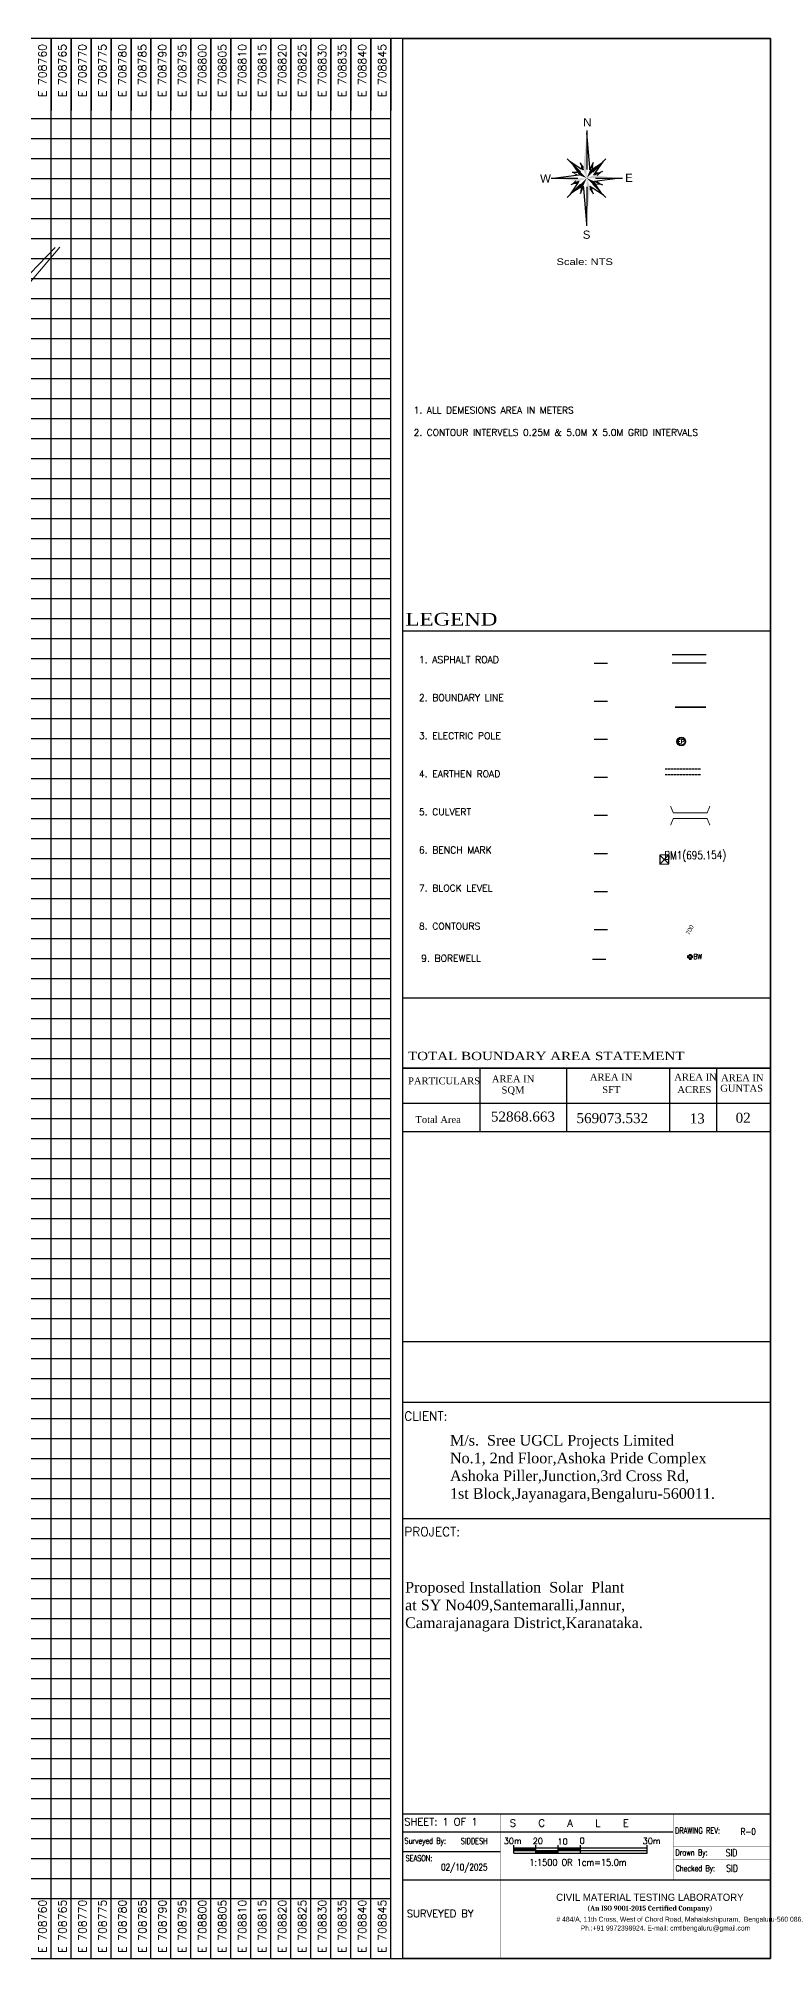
# Model space of a CAD drawing. Header units: millimetres. Extents: x 708400 to 708940, y 1331410 to 1331890.
# Drawn here: x 708756.8 to 708940, y 1331410 to 1331890 of the extents above; entities that cross this region are included whole.
import ezdxf
from ezdxf.enums import TextEntityAlignment as Align

# ---------------------------------------------------------------- set-up
doc = ezdxf.new("R2010")
doc.units = ezdxf.units.MM
doc.linetypes.add('HIDDEN', pattern=[0.375, 0.25, -0.125])
for name, color, linetype in [('bm', 6, 'Continuous'), ('BORE_WELL', 4, 'Continuous'), ('BOREWELL', 4, 'Continuous'), ('BOUDNARY TEXT', 7, 'Continuous'), ('BOUNDARY', 7, 'Continuous'), ('Boundry', 7, 'Continuous'), ('CONT-ANN', 210, 'Continuous'), ('CULVERT', 120, 'Continuous'), ('Electric Pole', 7, 'Continuous'), ('ELECTRIC-POST', 1, 'Continuous'), ('FENCE', 11, 'Continuous'), ('grid', 4, 'Continuous'), ('Mud Road', 10, 'Continuous'), ('nala', 190, 'Continuous'), ('OBJ', 10, 'Continuous'), ('Road', 24, 'Continuous'), ('TITL', 7, 'Continuous'), ('TITLE', 7, 'Continuous')]:
    doc.layers.add(name, color=color, linetype=linetype)
doc.styles.add('ariel', font='ARIALN.TTF')
doc.styles.add('DBT', font='dutcheb.ttf')
doc.styles.add('RC', font='romanc.shx', dxfattribs={"width": 0.8, "height": 1.8})
doc.styles.add('ROMANS', font='ROMANS', dxfattribs={"width": 0.75})
doc.styles.add('RS', font='romans.shx', dxfattribs={"height": 5})
doc.styles.add('SEN', font='arial.ttf', dxfattribs={"height": 1.6})
doc.styles.add('SS', font='sanss___.ttf', dxfattribs={"height": 1})
doc.styles.add('ti', font='times.ttf', dxfattribs={"height": 1.6})
doc.styles.add('TR', font='times.ttf')
doc.linetypes.add('F-LINE', pattern='A,0.5,0.1,["X",Standard,S=0.3,R=0,X=0,Y=-0.15],0.1', length=0.7)

# ---------------------------------------------------------------- blocks, each defined once
blk = doc.blocks.new('N1')
at = {"layer": 'TITL'}
for p, q in [((0, 23.9), (0, 4.36)), ((-17.9, 0), (-4.47, 0)), ((-3.77, 1.53), (-5.3, 1.41)), ((1.65, 4.12), (1.53, 5.3)), ((3.65, 1.53), (4.59, 2.94)), ((4.36, 0), (17.9, 0)), ((-3.89, -1.53), (-4.71, -2.83)), ((-1.77, -4), (-1.65, -5.18)), ((0, -4.36), (-0.12, -23.9)), ((1.65, -4), (2.71, -4.71)), ((3.65, -1.53), (5.3, -1.3))]:
    blk.add_line(p, q, dxfattribs=at)
at = {"layer": 'TITL', "color": 202}
for p, q in [((1.53, 5.3), (0, 22.73)), ((-5.3, 1.41), (-15.54, 0)), ((-1.65, -5.18), (-0.12, -22.73)), ((5.3, -1.3), (15.43, 0))]:
    blk.add_line(p, q, dxfattribs=at)
at = {"layer": 'TITL', "color": 150}
for p, q in [((-9.77, 9.77), (-3.18, 3.18)), ((9.66, 9.77), (3.06, 3.06)), ((-8.48, 8.48), (-2.83, 4.71)), ((4.59, 2.94), (8.38, 8.48)), ((-3.18, -3.06), (-9.77, -9.66)), ((-4.71, -2.83), (-8.48, -8.36)), ((2.71, -4.71), (8.41, -8.41)), ((3.06, -3.06), (9.66, -9.66))]:
    blk.add_line(p, q, dxfattribs=at)
at = {"layer": 'TITL', "color": 66}
for p, q in [((-7.25, 3.02), (-4.71, 2.94)), ((-3.3, 7.89), (-1.77, 4.12)), ((-1.65, 5.3), (-3, 7.16)), ((-1.77, 4.12), (-2.83, 4.71)), ((3.3, 7.89), (1.65, 4.12)), ((2.94, 7.07), (2.71, 4.71)), ((7.89, 3.3), (4, 1.65)), ((5.3, 1.41), (7.16, 2.99)), ((-4.12, -1.65), (-7.89, -3.3)), ((-7.17, -2.98), (-5.42, -1.3)), ((-1.77, -4), (-3.3, -7.89)), ((-2.83, -4.71), (-3.02, -7.19)), ((1.53, -5.18), (2.91, -7.2)), ((1.65, -4), (3.18, -7.89)), ((4, -1.65), (7.89, -3.3)), ((4.59, -2.83), (7.16, -2.99))]:
    blk.add_line(p, q, dxfattribs=at)
at = {"layer": 'TITL', "color": 202}
for points in [[(0, 0), (0, 22.73), (-1.77, 4.12)], [(0, 0), (-15.54, 0), (-3.89, -1.53)], [(0, 0), (-0.12, -22.73), (1.65, -4)], [(0, 0), (15.43, 0), (3.65, 1.53)]]:
    blk.add_solid(points, dxfattribs=at)
at = {"layer": 'TITL', "color": 150}
for points in [[(0, 0), (-8.48, 8.48), (-3.77, 1.53)], [(0, 0), (-8.48, -8.36), (-1.77, -4)], [(0, 0), (8.38, 8.48), (1.65, 4.12)], [(0, 0), (8.41, -8.41), (3.65, -1.53)]]:
    blk.add_solid(points, dxfattribs=at)
at = {"layer": 'TITL', "color": 66}
for points in [[(-3.77, 1.53), (-5.3, 1.41), (-7.25, 3.02)], [(-1.77, 4.12), (-2.83, 4.71), (-3, 7.16)], [(1.65, 4.12), (1.53, 5.3), (2.95, 7.1)], [(3.65, 1.53), (4.59, 2.94), (7.16, 2.99)], [(-3.89, -1.53), (-4.71, -2.83), (-7.17, -2.98)], [(-1.77, -4), (-1.65, -5.18), (-3.02, -7.19)], [(1.65, -4), (2.71, -4.71), (2.91, -7.2)], [(3.65, -1.53), (5.3, -1.3), (7.16, -2.99)]]:
    blk.add_solid(points, dxfattribs=at)
at = {"layer": 'TITL', "color": 7, "style": 'SEN'}
for s, p in [('N', (0.32, 28, 3)), ('W', (-20.66, -0.13, 3)), ('E', (21.2, 0.19, 3)), ('S', (-0.05, -28.31, 3))]:
    blk.add_text(s, height=4.12, dxfattribs=at).set_placement(p, align=Align.MIDDLE_CENTER)
blk = doc.blocks.new('*X8')
at = {"color": 0}
for p, q in [((2510.88, 2453.42), (2511.94, 2454.48)), ((2510.88, 2453.6), (2511.76, 2454.48)), ((2510.88, 2453.78), (2511.58, 2454.48)), ((2510.88, 2453.95), (2511.41, 2454.48)), ((2510.88, 2454.13), (2511.23, 2454.48)), ((2510.88, 2454.31), (2511.05, 2454.48)), ((2510.91, 2453.28), (2512.11, 2454.48)), ((2511.09, 2453.28), (2512.29, 2454.48)), ((2511.27, 2453.28), (2512.47, 2454.48)), ((2511.44, 2453.28), (2512.64, 2454.48)), ((2511.62, 2453.28), (2512.82, 2454.48)), ((2511.8, 2453.28), (2513, 2454.48)), ((2511.97, 2453.28), (2513.17, 2454.48)), ((2512.15, 2453.28), (2513.35, 2454.48)), ((2512.33, 2453.28), (2513.53, 2454.48)), ((2512.5, 2453.28), (2513.7, 2454.48)), ((2512.68, 2453.28), (2513.88, 2454.48)), ((2512.86, 2453.28), (2514.06, 2454.48)), ((2513.03, 2453.28), (2514.23, 2454.48)), ((2513.21, 2453.28), (2514.41, 2454.48)), ((2513.39, 2453.28), (2514.59, 2454.48)), ((2513.56, 2453.28), (2514.76, 2454.48)), ((2513.74, 2453.28), (2514.94, 2454.48)), ((2513.92, 2453.28), (2515.12, 2454.48)), ((2514.1, 2453.28), (2515.3, 2454.48)), ((2514.27, 2453.28), (2515.47, 2454.48)), ((2514.45, 2453.28), (2515.65, 2454.48)), ((2514.63, 2453.28), (2515.83, 2454.48)), ((2514.8, 2453.28), (2516, 2454.48)), ((2514.98, 2453.28), (2516.18, 2454.48)), ((2515.16, 2453.28), (2516.36, 2454.48)), ((2515.33, 2453.28), (2516.53, 2454.48)), ((2515.51, 2453.28), (2516.71, 2454.48)), ((2515.69, 2453.28), (2516.89, 2454.48)), ((2515.86, 2453.28), (2517.06, 2454.48)), ((2516.04, 2453.28), (2517.24, 2454.48)), ((2516.22, 2453.28), (2517.42, 2454.48)), ((2516.39, 2453.28), (2517.59, 2454.48)), ((2516.57, 2453.28), (2517.77, 2454.48)), ((2516.75, 2453.28), (2517.95, 2454.48)), ((2516.92, 2453.28), (2518.12, 2454.48)), ((2517.1, 2453.28), (2518.3, 2454.48)), ((2517.28, 2453.28), (2518.48, 2454.48)), ((2517.45, 2453.28), (2518.65, 2454.48)), ((2517.63, 2453.28), (2518.83, 2454.48)), ((2517.81, 2453.28), (2519.01, 2454.48)), ((2517.98, 2453.28), (2519.18, 2454.48)), ((2518.16, 2453.28), (2519.36, 2454.48)), ((2518.34, 2453.28), (2519.54, 2454.48)), ((2518.51, 2453.28), (2519.71, 2454.48)), ((2518.69, 2453.28), (2519.89, 2454.48)), ((2518.87, 2453.28), (2520.07, 2454.48)), ((2519.05, 2453.28), (2520.25, 2454.48)), ((2519.22, 2453.28), (2520.42, 2454.48)), ((2519.4, 2453.28), (2520.6, 2454.48)), ((2519.58, 2453.28), (2520.78, 2454.48)), ((2519.75, 2453.28), (2520.88, 2454.41)), ((2519.93, 2453.28), (2520.88, 2454.23)), ((2520.11, 2453.28), (2520.88, 2454.06)), ((2520.28, 2453.28), (2520.88, 2453.88)), ((2520.46, 2453.28), (2520.88, 2453.7)), ((2520.64, 2453.28), (2520.88, 2453.52)), ((2520.81, 2453.28), (2520.88, 2453.35)), ((2520.88, 2452.11), (2522.05, 2453.28)), ((2520.88, 2452.29), (2521.87, 2453.28)), ((2520.88, 2452.46), (2521.7, 2453.28)), ((2520.88, 2452.64), (2521.52, 2453.28)), ((2520.88, 2452.82), (2521.34, 2453.28)), ((2520.88, 2452.99), (2521.17, 2453.28)), ((2520.88, 2453.17), (2520.99, 2453.28)), ((2521.03, 2452.08), (2522.23, 2453.28)), ((2521.2, 2452.08), (2522.4, 2453.28)), ((2521.38, 2452.08), (2522.58, 2453.28)), ((2521.56, 2452.08), (2522.76, 2453.28)), ((2521.73, 2452.08), (2522.93, 2453.28)), ((2521.91, 2452.08), (2523.11, 2453.28)), ((2522.09, 2452.08), (2523.29, 2453.28)), ((2522.26, 2452.08), (2523.46, 2453.28)), ((2522.44, 2452.08), (2523.64, 2453.28)), ((2522.62, 2452.08), (2523.82, 2453.28)), ((2522.79, 2452.08), (2523.99, 2453.28)), ((2522.97, 2452.08), (2524.17, 2453.28)), ((2523.15, 2452.08), (2524.35, 2453.28)), ((2523.33, 2452.08), (2524.53, 2453.28)), ((2523.5, 2452.08), (2524.7, 2453.28)), ((2523.68, 2452.08), (2524.88, 2453.28)), ((2523.86, 2452.08), (2525.06, 2453.28)), ((2524.03, 2452.08), (2525.23, 2453.28)), ((2524.21, 2452.08), (2525.41, 2453.28)), ((2524.39, 2452.08), (2525.59, 2453.28)), ((2524.56, 2452.08), (2525.76, 2453.28)), ((2524.74, 2452.08), (2525.94, 2453.28)), ((2524.92, 2452.08), (2526.12, 2453.28)), ((2525.09, 2452.08), (2526.29, 2453.28)), ((2525.27, 2452.08), (2526.47, 2453.28)), ((2525.45, 2452.08), (2526.65, 2453.28)), ((2525.62, 2452.08), (2526.82, 2453.28)), ((2525.8, 2452.08), (2527, 2453.28)), ((2525.98, 2452.08), (2527.18, 2453.28)), ((2526.15, 2452.08), (2527.35, 2453.28)), ((2526.33, 2452.08), (2527.53, 2453.28)), ((2526.51, 2452.08), (2527.71, 2453.28)), ((2526.68, 2452.08), (2527.88, 2453.28)), ((2526.86, 2452.08), (2528.06, 2453.28)), ((2527.04, 2452.08), (2528.24, 2453.28)), ((2527.21, 2452.08), (2528.41, 2453.28)), ((2527.39, 2452.08), (2528.59, 2453.28)), ((2527.57, 2452.08), (2528.77, 2453.28)), ((2527.74, 2452.08), (2528.94, 2453.28)), ((2527.92, 2452.08), (2529.12, 2453.28)), ((2528.1, 2452.08), (2529.3, 2453.28)), ((2528.27, 2452.08), (2529.47, 2453.28)), ((2528.45, 2452.08), (2529.65, 2453.28)), ((2528.63, 2452.08), (2529.83, 2453.28)), ((2528.81, 2452.08), (2530.01, 2453.28)), ((2528.98, 2452.08), (2530.18, 2453.28)), ((2529.16, 2452.08), (2530.36, 2453.28)), ((2529.34, 2452.08), (2530.54, 2453.28)), ((2529.51, 2452.08), (2530.71, 2453.28)), ((2529.69, 2452.08), (2530.88, 2453.27)), ((2529.87, 2452.08), (2530.88, 2453.1)), ((2530.04, 2452.08), (2530.88, 2452.92)), ((2530.22, 2452.08), (2530.88, 2452.74)), ((2530.4, 2452.08), (2530.88, 2452.56)), ((2530.57, 2452.08), (2530.88, 2452.39)), ((2530.75, 2452.08), (2530.88, 2452.21)), ((2530.88, 2454.33), (2531.03, 2454.48)), ((2530.88, 2454.16), (2531.21, 2454.48)), ((2530.88, 2453.98), (2531.38, 2454.48)), ((2530.88, 2453.8), (2531.56, 2454.48)), ((2530.88, 2453.63), (2531.74, 2454.48)), ((2530.88, 2453.45), (2531.91, 2454.48)), ((2530.89, 2453.28), (2532.09, 2454.48)), ((2531.07, 2453.28), (2532.27, 2454.48)), ((2531.24, 2453.28), (2532.44, 2454.48)), ((2531.42, 2453.28), (2532.62, 2454.48)), ((2531.6, 2453.28), (2532.8, 2454.48)), ((2531.77, 2453.28), (2532.97, 2454.48)), ((2531.95, 2453.28), (2533.15, 2454.48)), ((2532.13, 2453.28), (2533.33, 2454.48)), ((2532.3, 2453.28), (2533.5, 2454.48)), ((2532.48, 2453.28), (2533.68, 2454.48)), ((2532.66, 2453.28), (2533.86, 2454.48)), ((2532.83, 2453.28), (2534.03, 2454.48)), ((2533.01, 2453.28), (2534.21, 2454.48)), ((2533.19, 2453.28), (2534.39, 2454.48)), ((2533.36, 2453.28), (2534.56, 2454.48)), ((2533.54, 2453.28), (2534.74, 2454.48)), ((2533.72, 2453.28), (2534.92, 2454.48)), ((2533.89, 2453.28), (2535.09, 2454.48)), ((2534.07, 2453.28), (2535.27, 2454.48)), ((2534.25, 2453.28), (2535.45, 2454.48)), ((2534.42, 2453.28), (2535.62, 2454.48)), ((2534.6, 2453.28), (2535.8, 2454.48)), ((2534.78, 2453.28), (2535.98, 2454.48)), ((2534.95, 2453.28), (2536.15, 2454.48)), ((2535.13, 2453.28), (2536.33, 2454.48)), ((2535.31, 2453.28), (2536.51, 2454.48)), ((2535.49, 2453.28), (2536.69, 2454.48)), ((2535.66, 2453.28), (2536.86, 2454.48)), ((2535.84, 2453.28), (2537.04, 2454.48)), ((2536.02, 2453.28), (2537.22, 2454.48)), ((2536.19, 2453.28), (2537.39, 2454.48)), ((2536.37, 2453.28), (2537.57, 2454.48)), ((2536.55, 2453.28), (2537.75, 2454.48)), ((2536.72, 2453.28), (2537.92, 2454.48)), ((2536.9, 2453.28), (2538.1, 2454.48)), ((2537.08, 2453.28), (2538.28, 2454.48)), ((2537.25, 2453.28), (2538.45, 2454.48)), ((2537.43, 2453.28), (2538.63, 2454.48)), ((2537.61, 2453.28), (2538.81, 2454.48)), ((2537.78, 2453.28), (2538.98, 2454.48)), ((2537.96, 2453.28), (2539.16, 2454.48)), ((2538.14, 2453.28), (2539.34, 2454.48)), ((2538.31, 2453.28), (2539.51, 2454.48)), ((2538.49, 2453.28), (2539.69, 2454.48)), ((2538.67, 2453.28), (2539.87, 2454.48)), ((2538.84, 2453.28), (2540.04, 2454.48)), ((2539.02, 2453.28), (2540.22, 2454.48)), ((2539.2, 2453.28), (2540.4, 2454.48)), ((2539.37, 2453.28), (2540.57, 2454.48)), ((2539.55, 2453.28), (2540.75, 2454.48)), ((2539.73, 2453.28), (2540.88, 2454.43)), ((2539.9, 2453.28), (2540.88, 2454.26)), ((2540.08, 2453.28), (2540.88, 2454.08)), ((2540.26, 2453.28), (2540.88, 2453.9)), ((2540.44, 2453.28), (2540.88, 2453.73)), ((2540.61, 2453.28), (2540.88, 2453.55)), ((2540.79, 2453.28), (2540.88, 2453.37))]:
    blk.add_line(p, q, dxfattribs=at)
blk = doc.blocks.new('BW')
for points in [[(-0.74, 0.26), (-1.14, 0.26)], [(-0.26, 1.14), (-0.26, 0.74)], [(0.26, 1.14), (0.26, 0.74)], [(1.14, 0.26), (0.74, 0.26)], [(-0.74, -0.26), (-1.14, -0.26)], [(-0.26, -0.74), (-0.26, -1.14)], [(0.26, -0.74), (0.26, -1.14)], [(1.14, -0.26), (0.74, -0.26)]]:
    blk.add_lwpolyline(points)
for radius in [0.781, 0.521]:
    blk.add_circle((0, 0), radius)
blk = doc.blocks.new('BWP')
blk.add_blockref('BW', (0, 0))
at = {"style": 'ROMANS', "width": 0.75}
blk.add_text('BW', height=2, dxfattribs=at).set_placement((1.37, -0.87))
blk = doc.blocks.new('BW1')
at = {"layer": 'BORE_WELL'}
blk.add_blockref('BWP', (0, 0), dxfattribs=at)
blk = doc.blocks.new('e')
at = {"layer": 'Electric Pole'}
h = blk.add_hatch(color=1, dxfattribs=at)
edge = h.paths.add_edge_path(flags=16)
edge.add_arc((0, 0), 1.32, 0, 360)
edge = h.paths.add_edge_path()
edge.add_arc((0, 0), 1.52, 0, 360)
at = {"layer": 'Electric Pole', "color": 1}
for radius in [1.52, 1.32]:
    blk.add_circle((0, 0), radius, dxfattribs=at)
at = {"layer": 'Electric Pole', "style": 'RS'}
blk.add_text('EP', height=1.4, dxfattribs=at).set_placement((-1.27, -0.74))
blk = doc.blocks.new('tbm')
at = {"layer": 'bm'}
for p, q in [((1, 1), (-1, 1)), ((-1, 1), (-1, -1)), ((1, -1), (1, 1)), ((-1, -1), (1, -1))]:
    blk.add_line(p, q, dxfattribs=at)
for points in [[(1, 1), (-1, -1)], [(-1, 1), (1, -1)]]:
    blk.add_lwpolyline(points, dxfattribs=at)

msp = doc.modelspace()

# ---------------------------------------------------------------- linework, layer by layer
for points in [[(708400, 1331410), (708940, 1331410), (708940, 1331890), (708400, 1331890)], [(708848.04, 1331890), (708940, 1331890), (708940, 1331410), (708848.04, 1331410)], [(708940, 1331650.05), (708848.04, 1331650.05), (708848.04, 1331741.88), (708940, 1331741.88)], [(708848.04, 1331632.54), (708940, 1331632.54), (708940, 1331616.68), (708848.04, 1331616.68)]]:
    msp.add_lwpolyline(points, close=True)
for points in [[(708848.04, 1331410), (708848.04, 1331890)], [(708884.21, 1331410), (708940, 1331410)]]:
    msp.add_lwpolyline(points)
at = {"color": 6}
for points in [[(708895.89, 1331733.85), (708899.23, 1331733.85)], [(708895.89, 1331724.33), (708899.23, 1331724.33)], [(708895.89, 1331714.81), (708899.23, 1331714.81)], [(708895.89, 1331705.29), (708899.23, 1331705.29)], [(708895.89, 1331695.78), (708899.23, 1331695.78)], [(708895.89, 1331686.26), (708899.23, 1331686.26)], [(708895.89, 1331676.74), (708899.23, 1331676.74)], [(708895.89, 1331667.22), (708899.23, 1331667.22)], [(708895.49, 1331659.78), (708898.83, 1331659.78)]]:
    msp.add_lwpolyline(points, dxfattribs=at)
at = {"layer": 'BOUNDARY', "ltscale": 0.5, "const_width": 0.443}
msp.add_lwpolyline([(708916.1, 1331722.84), (708923.84, 1331722.84)], dxfattribs=at)
at = {"layer": 'CULVERT'}
for points in [[(708915, 1331698.08, 0.212, 0.212, 0), (708915.68, 1331696.41, 0.212, 0.212, 0), (708924.16, 1331696.41, 0.212, 0.212, 0), (708924.84, 1331698.08, 0, 0, 0)], [(708915, 1331693.3, 0.212, 0.212, 0), (708915.68, 1331694.97, 0.212, 0.212, 0), (708924.16, 1331694.97, 0.212, 0.212, 0), (708924.84, 1331693.3, 0, 0, 0)]]:
    msp.add_lwpolyline(points, format="xyseb", dxfattribs=at)
at = {"layer": 'FENCE', "linetype": 'F-LINE', "lineweight": 5, "ltscale": 0.5, "elevation": 690.09}
msp.add_lwpolyline([(708743.11, 1331815.42), (708762.23, 1331837.82)], dxfattribs=at)
at = {"layer": 'grid'}
for p, q in [((708760, 1331890), (708760, 1331872)), ((708760, 1331410), (708760, 1331890)), ((708765, 1331890), (708765, 1331872)), ((708765, 1331410), (708765, 1331890)), ((708770, 1331890), (708770, 1331872)), ((708770, 1331410), (708770, 1331890)), ((708775, 1331890), (708775, 1331872)), ((708775, 1331410), (708775, 1331890)), ((708780, 1331890), (708780, 1331872)), ((708780, 1331410), (708780, 1331890)), ((708785, 1331890), (708785, 1331872)), ((708785, 1331410), (708785, 1331890)), ((708790, 1331890), (708790, 1331872)), ((708790, 1331410), (708790, 1331890)), ((708795, 1331890), (708795, 1331872)), ((708795, 1331410), (708795, 1331890)), ((708800, 1331890), (708800, 1331872)), ((708800, 1331410), (708800, 1331890)), ((708805, 1331890), (708805, 1331872)), ((708805, 1331410), (708805, 1331890)), ((708810, 1331890), (708810, 1331872)), ((708810, 1331410), (708810, 1331890)), ((708815, 1331890), (708815, 1331872)), ((708815, 1331410), (708815, 1331890)), ((708820, 1331890), (708820, 1331872)), ((708820, 1331410), (708820, 1331890)), ((708825, 1331890), (708825, 1331872)), ((708825, 1331410), (708825, 1331890)), ((708830, 1331890), (708830, 1331872)), ((708830, 1331410), (708830, 1331890)), ((708835, 1331890), (708835, 1331872)), ((708835, 1331410), (708835, 1331890)), ((708840, 1331890), (708840, 1331872)), ((708840, 1331410), (708840, 1331890)), ((708845, 1331890), (708845, 1331872)), ((708845, 1331410), (708845, 1331890)), ((708400, 1331870), (708845, 1331870)), ((708400, 1331865), (708845, 1331865)), ((708400, 1331860), (708845, 1331860)), ((708400, 1331855), (708845, 1331855)), ((708400, 1331850), (708845, 1331850)), ((708400, 1331845), (708845, 1331845)), ((708400, 1331840), (708845, 1331840)), ((708400, 1331835), (708845, 1331835)), ((708400, 1331830), (708845, 1331830)), ((708400, 1331825), (708845, 1331825)), ((708400, 1331820), (708845, 1331820)), ((708400, 1331815), (708845, 1331815)), ((708400, 1331810), (708845, 1331810)), ((708400, 1331805), (708845, 1331805)), ((708400, 1331800), (708845, 1331800)), ((708400, 1331795), (708845, 1331795)), ((708400, 1331790), (708845, 1331790)), ((708400, 1331785), (708845, 1331785)), ((708400, 1331780), (708845, 1331780)), ((708400, 1331775), (708845, 1331775)), ((708400, 1331770), (708845, 1331770)), ((708400, 1331765), (708845, 1331765)), ((708400, 1331760), (708845, 1331760)), ((708400, 1331755), (708845, 1331755)), ((708400, 1331750), (708845, 1331750)), ((708400, 1331745), (708845, 1331745)), ((708400, 1331740), (708845, 1331740)), ((708400, 1331735), (708845, 1331735)), ((708400, 1331730), (708845, 1331730)), ((708400, 1331725), (708845, 1331725)), ((708400, 1331720), (708845, 1331720)), ((708400, 1331715), (708845, 1331715)), ((708400, 1331710), (708845, 1331710)), ((708400, 1331705), (708845, 1331705)), ((708400, 1331700), (708845, 1331700)), ((708400, 1331695), (708845, 1331695)), ((708400, 1331690), (708845, 1331690)), ((708400, 1331685), (708845, 1331685)), ((708400, 1331680), (708845, 1331680)), ((708400, 1331675), (708845, 1331675)), ((708400, 1331670), (708845, 1331670)), ((708400, 1331665), (708845, 1331665)), ((708400, 1331660), (708845, 1331660)), ((708400, 1331655), (708845, 1331655)), ((708400, 1331650), (708845, 1331650)), ((708400, 1331645), (708845, 1331645)), ((708400, 1331640), (708845, 1331640)), ((708400, 1331635), (708845, 1331635)), ((708400, 1331630), (708845, 1331630)), ((708400, 1331625), (708845, 1331625)), ((708400, 1331620), (708845, 1331620)), ((708400, 1331615), (708845, 1331615)), ((708400, 1331610), (708845, 1331610)), ((708400, 1331605), (708845, 1331605)), ((708400, 1331600), (708845, 1331600)), ((708400, 1331595), (708845, 1331595)), ((708400, 1331590), (708845, 1331590)), ((708400, 1331585), (708845, 1331585)), ((708400, 1331580), (708845, 1331580)), ((708400, 1331575), (708845, 1331575)), ((708400, 1331570), (708845, 1331570)), ((708400, 1331565), (708845, 1331565)), ((708400, 1331560), (708845, 1331560)), ((708400, 1331555), (708845, 1331555)), ((708400, 1331550), (708845, 1331550)), ((708400, 1331545), (708845, 1331545)), ((708400, 1331540), (708845, 1331540)), ((708400, 1331535), (708845, 1331535)), ((708400, 1331530), (708845, 1331530)), ((708400, 1331525), (708845, 1331525)), ((708400, 1331520), (708845, 1331520)), ((708400, 1331515), (708845, 1331515)), ((708400, 1331510), (708845, 1331510)), ((708400, 1331505), (708845, 1331505)), ((708400, 1331500), (708845, 1331500)), ((708400, 1331495), (708845, 1331495)), ((708400, 1331490), (708845, 1331490)), ((708400, 1331485), (708845, 1331485)), ((708400, 1331480), (708845, 1331480)), ((708400, 1331475), (708845, 1331475)), ((708400, 1331470), (708845, 1331470)), ((708400, 1331465), (708845, 1331465)), ((708400, 1331460), (708845, 1331460)), ((708400, 1331455), (708845, 1331455)), ((708400, 1331450), (708845, 1331450)), ((708400, 1331445), (708845, 1331445)), ((708400, 1331440), (708845, 1331440)), ((708400, 1331435), (708845, 1331435)), ((708400, 1331430), (708845, 1331430)), ((708400, 1331425), (708845, 1331425))]:
    msp.add_line(p, q, dxfattribs=at)
at = {"layer": 'Mud Road', "linetype": 'HIDDEN'}
for points in [[(708913.62, 1331707.43), (708922.49, 1331707.43)], [(708913.62, 1331705.98), (708922.49, 1331705.98)]]:
    msp.add_lwpolyline(points, dxfattribs=at)
at = {"layer": 'nala', "elevation": 689.11}
msp.add_lwpolyline([(708761, 1331837.74), (708746.37, 1331822.57), (708735.17, 1331806.46), (708725.69, 1331793.11), (708722.35, 1331785.05), (708718.17, 1331782.07), (708709.76, 1331775.78), (708704.08, 1331758.22), (708701.25, 1331756.13), (708697.97, 1331752.26), (708695.32, 1331749.2), (708692.54, 1331746.52), (708694.77, 1331742.97)], dxfattribs=at)
at = {"layer": 'OBJ'}
msp.add_lwpolyline([(708940, 1331410), (708848.04, 1331410), (708848.04, 1331446.11), (708940, 1331446.11)], close=True, dxfattribs=at)
at = {"layer": 'Road'}
for points in [[(708915.41, 1331735.97), (708923.89, 1331735.97)], [(708915.41, 1331733.92), (708923.89, 1331733.92)]]:
    msp.add_lwpolyline(points, dxfattribs=at)
at = {"layer": 'TITLE', "color": 7, "ltscale": 0.2}
for p, q in [((708939.98, 1331632.54), (708848.04, 1331632.54)), ((708939.98, 1331623.72), (708848.04, 1331623.72)), ((708939.98, 1331616.68), (708848.04, 1331616.68)), ((708939.99, 1331564.14), (708848.04, 1331564.14)), ((708939.99, 1331549.02), (708848.04, 1331549.02)), ((708939.98, 1331519.93), (708848.04, 1331519.93)), ((708848.04, 1331441.69), (708915.62, 1331441.69)), ((708872.43, 1331436.66), (708848.04, 1331436.66)), ((708940, 1331429.55), (708848.04, 1331429.55))]:
    msp.add_line(p, q, dxfattribs=at)
at = {"layer": 'TITLE', "color": 7, "linetype": 'ByBlock', "lineweight": -2}
for p, q in [((708875.76, 1331436.29), (708875.76, 1331438.28)), ((708875.76, 1331437.62), (708909.17, 1331437.62)), ((708875.76, 1331436.96), (708909.17, 1331436.96)), ((708875.76, 1331436.29), (708909.17, 1331436.29)), ((708881.33, 1331436.29), (708881.33, 1331438.28)), ((708886.89, 1331436.29), (708886.89, 1331438.28)), ((708892.46, 1331436.29), (708892.46, 1331438.28)), ((708909.17, 1331436.29), (708909.17, 1331438.28))]:
    msp.add_line(p, q, dxfattribs=at)
at = {"layer": 'TITLE', "color": 7, "ltscale": 0.2}
for points in [[(708867.36, 1331616.68), (708867.36, 1331632.54)], [(708889.06, 1331616.68), (708889.06, 1331632.54)], [(708914.79, 1331616.68), (708914.79, 1331632.54)], [(708926.55, 1331616.68), (708926.55, 1331632.54)]]:
    msp.add_lwpolyline(points, dxfattribs=at)
at = {"layer": 'TITLE', "color": 7, "ltscale": 0.2, "const_width": 0.0766}
for points in [[(708848.04, 1331446.11), (708940, 1331446.11)], [(708872.43, 1331446.11), (708872.43, 1331410)], [(708915.62, 1331429.55), (708915.62, 1331446.11)], [(708915.62, 1331438.07), (708940, 1331438.07)], [(708915.62, 1331434.63), (708940, 1331434.63)], [(708848.04, 1331429.55), (708940, 1331429.55)]]:
    msp.add_lwpolyline(points, dxfattribs=at)

# ---------------------------------------------------------------- block references
at = {"layer": 'bm', "xscale": 1.12561382528555, "yscale": 1.125613825395703, "zscale": 1.125613824821129, "rotation": 0.5690557443653953}
msp.add_blockref('tbm', (708913.44, 1331684.74, 617.91), dxfattribs=at)
at = {"layer": 'BOREWELL', "xscale": 0.6315789473010227, "yscale": 0.6315789471846074, "zscale": 0.6315789473714207}
msp.add_blockref('BW1', (708919.88, 1331660.38, 490.73), dxfattribs=at)
at = {"layer": 'BOUDNARY TEXT', "xscale": 0.4989599999971688, "yscale": 0.4989600002299994, "zscale": 8.316000000046657}
msp.add_blockref('N1', (708894.02, 1331855.06), dxfattribs=at)
at = {"layer": 'ELECTRIC-POST', "xscale": 0.7164179104147479, "yscale": 0.7164179105311632, "zscale": 0.716417910451164}
msp.add_blockref('e', (708917.69, 1331714.24, 497.88), dxfattribs=at)
at = {"layer": 'TITLE', "color": 8, "linetype": 'Continuous', "ltscale": 2.5, "xscale": 0.5567569055128843, "yscale": 0.5567569059785455, "zscale": 0.5567569058293941}
msp.add_blockref('*X8', (707477.81, 1330071.07), dxfattribs=at)

# ---------------------------------------------------------------- texts
at = {"color": 0, "style": 'ariel'}
for s, p in [('# 484/A, 11th Cross, West of Chord Road, Mahalakshipuram,  Bengaluru-560 086.', (708886.45, 1331419.18)), ('Ph.:+91 9972398924. E-mail: cmtlbengaluru@gmail.com', (708892.5, 1331416.98))]:
    msp.add_text(s, height=1.2329, dxfattribs=at).set_placement(p)
at = {"color": 0, "insert": (708886.38, 1331426.19), "char_height": 1.3485, "width": 57.49, "attachment_point": 1, "style": 'ariel'}
msp.add_mtext('{\\fAlgerian|b0|i0|c0|p82;\\H1.333x;\\C163;\\c12419407;CIVIL MATERIAL TESTING LABORATORY\\P\\fCambria|b1|i0|c0|p18;\\H0.68767x;                   (An ISO 9001-2015 Certified Company)}', dxfattribs=at)
at = {"layer": 'bm', "style": 'RC', "oblique": 0, "width": 0.8}
msp.add_text('BM1(695.154)', height=2.0261, rotation=0.5691, dxfattribs=at).set_placement((708913.44, 1331684.74, 617.91))
at = {"layer": 'Boundry', "color": 0, "linetype": 'Continuous', "style": 'SS', "width": 1.2}
msp.add_text('Scale: NTS', height=1.663, dxfattribs=at).set_placement((708886.47, 1331833.34))
at = {"layer": 'CONT-ANN', "style": 'SEN'}
msp.add_text('700', height=1.085, rotation=61.8461, dxfattribs=at).set_placement((708919.68, 1331665.78, 48.57))
at = {"layer": 'grid', "style": 'RS'}
for s, p in [('E 708760', (708759.43, 1331888.61)), ('E 708765', (708764.43, 1331888.61)), ('E 708770', (708769.43, 1331888.61)), ('E 708775', (708774.43, 1331888.61)), ('E 708780', (708779.43, 1331888.61)), ('E 708785', (708784.43, 1331888.61)), ('E 708790', (708789.43, 1331888.61)), ('E 708795', (708794.43, 1331888.61)), ('E 708800', (708799.43, 1331888.61)), ('E 708805', (708804.43, 1331888.61)), ('E 708810', (708809.43, 1331888.61)), ('E 708815', (708814.43, 1331888.61)), ('E 708820', (708819.43, 1331888.61)), ('E 708825', (708824.43, 1331888.61)), ('E 708830', (708829.43, 1331888.61)), ('E 708835', (708834.43, 1331888.61)), ('E 708840', (708839.43, 1331888.61)), ('E 708845', (708844.43, 1331888.61))]:
    msp.add_text(s, height=2, rotation=90, dxfattribs=at).set_placement(p, align=Align.BOTTOM_RIGHT)
for s, p in [('E 708760', (708759.44, 1331411.39)), ('E 708765', (708764.44, 1331411.39)), ('E 708770', (708769.44, 1331411.39)), ('E 708775', (708774.44, 1331411.39)), ('E 708780', (708779.44, 1331411.39)), ('E 708785', (708784.44, 1331411.39)), ('E 708790', (708789.44, 1331411.39)), ('E 708795', (708794.44, 1331411.39)), ('E 708800', (708799.44, 1331411.39)), ('E 708805', (708804.44, 1331411.39)), ('E 708810', (708809.44, 1331411.39)), ('E 708815', (708814.44, 1331411.39)), ('E 708820', (708819.44, 1331411.39)), ('E 708825', (708824.44, 1331411.39)), ('E 708830', (708829.44, 1331411.39)), ('E 708835', (708834.44, 1331411.39)), ('E 708840', (708839.44, 1331411.39)), ('E 708845', (708844.44, 1331411.39))]:
    msp.add_text(s, height=2, rotation=90, dxfattribs=at).set_placement(p, align=Align.BOTTOM_LEFT)
at = {"layer": 'TITLE', "style": 'ROMANS'}
for s, p in [('1. ALL DEMESIONS AREA IN METERS', (708850.72, 1331796.21)), ('2. CONTOUR INTERVELS 0.25M & 5.0M X 5.0M GRID INTERVALS', (708850.72, 1331790.66))]:
    msp.add_text(s, height=1.6632, dxfattribs=at).set_placement(p)
at = {"layer": 'TITLE', "color": 7, "style": 'ti', "width": 1.2}
msp.add_text('LEGEND', height=3.173, dxfattribs=at).set_placement((708860.18, 1331744.8), align=Align.MIDDLE_CENTER)
at = {"layer": 'TITLE', "color": 6, "style": 'ROMANS'}
for s, height, p in [('1. ASPHALT ROAD', 1.6924, (708852.03, 1331733.85)), ('2. BOUNDARY LINE', 1.6924, (708852.03, 1331724.33)), ('3. ELECTRIC POLE', 1.6924, (708852.03, 1331714.81)), ('4. EARTHEN ROAD', 1.6924, (708852.03, 1331705.29)), ('5. CULVERT', 1.692, (708852.03, 1331695.78)), ('6. BENCH MARK ', 1.6924, (708852.03, 1331686.26)), ('7. BLOCK LEVEL', 1.6924, (708852.03, 1331676.74)), ('8. CONTOURS', 1.6924, (708852.03, 1331667.22)), ('9. BOREWELL', 1.6924, (708852.6, 1331659.19)), ('CLIENT:', 2.232, (708848.37, 1331544.47)), ('PROJECT:', 2.232, (708848.37, 1331515.57))]:
    msp.add_text(s, height=height, dxfattribs=at).set_placement(p)
at = {"layer": 'TITLE', "color": 7, "style": 'ti', "width": 1.2}
msp.add_text('%%u%%UTOTAL BOUNDARY AREA STATEMENT', height=2.079, dxfattribs=at).set_placement((708849.3, 1331634.58, -22.16))
at = {"layer": 'TITLE', "color": 7}
for s, height, style, p in [('AREA IN', 1.746, 'TR', (708894.81, 1331629.46)), ('AREA IN', 1.746, 'TR', (708915.93, 1331629.46)), ('PARTICULARS', 1.7464, 'TR', (708849.33, 1331628.52)), ('AREA IN', 1.746, 'TR', (708870.29, 1331629.01)), ('SQM', 1.746, 'TR', (708872.71, 1331626.24)), ('SFT', 1.746, 'TR', (708897.91, 1331626.34)), ('ACRES', 1.746, 'TR', (708916.71, 1331626.34)), ('GUNTAS', 1.746, 'TR', (708927.43, 1331626.67)), ('AREA IN', 1.746, 'TR', (708927.65, 1331629.3)), ('52868.663', 2.495, 'DBT', (708870.06, 1331619.22)), ('Total Area', 1.746, 'TR', (708851.17, 1331618.84)), ('569073.532', 2.495, 'DBT', (708891.48, 1331618.83)), ('13', 2.495, 'DBT', (708919.78, 1331618.75)), ('02', 2.495, 'DBT', (708931.28, 1331618.92))]:
    msp.add_text(s, height=height, dxfattribs=dict(at, style=style)).set_placement(p)
at = {"layer": 'TITLE', "color": 6, "linetype": 'Continuous', "style": 'RS'}
for s, p in [('SHEET: 1 OF 1', (708848.35, 1331443.25)), ('SURVEYED BY', (708849, 1331420.3))]:
    msp.add_text(s, height=1.8295, dxfattribs=at).set_placement(p)
at = {"layer": 'TITLE', "color": 0, "linetype": 'Continuous', "style": 'RS'}
for s, height, p in [('S    C    A    L    E', 1.8295, (708874.76, 1331442.94)), ('30m', 1.497, (708873.26, 1331438.62)), ('20', 1.497, (708880.52, 1331438.62)), ('10', 1.497, (708886.71, 1331438.47)), ('0', 1.5, (708892.24, 1331438.69)), ('30m', 1.497, (708908.01, 1331438.62))]:
    msp.add_text(s, height=height, dxfattribs=at).set_placement(p)
at = {"layer": 'TITLE', "color": 6, "linetype": 'Continuous', "style": 'RS', "width": 0.8}
for s, height, p in [('Surveyed By:', 1.4969, (708848.43, 1331438.67)), ('SIDDESH', 1.497, (708862.52, 1331438.61)), ('DRAWING REV:', 1.4969, (708916.12, 1331441.21)), ('SEASON:', 1.497, (708848.69, 1331434.32)), ('Drawn By:', 1.497, (708916.21, 1331435.75)), ('SID', 1.746, (708928.78, 1331435.57)), ('02/10/2025', 1.663, (708857.58, 1331431.99)), ('Checked By:', 1.4969, (708916.24, 1331431.78)), ('SID', 1.746, (708928.93, 1331431.65))]:
    msp.add_text(s, height=height, dxfattribs=at).set_placement(p)
at = {"layer": 'TITLE', "color": 7, "linetype": 'Continuous', "style": 'RS', "width": 0.8}
msp.add_text('R-0', height=1.663, dxfattribs=at).set_placement((708932.53, 1331440.89))
at = {"layer": 'TITLE', "color": 0, "linetype": 'Continuous', "style": 'RS', "width": 0.9}
msp.add_text('1:1500 OR 1cm=15.0m', height=1.6632, dxfattribs=at).set_placement((708879.66, 1331433.19))
at = {"layer": 'TITLE', "color": 0, "linetype": 'Continuous', "char_height": 2.6611, "attachment_point": 1, "style": 'DBT'}
for s, insert, width in [('{\\fTimes New Roman|b0|i0|c0|p18;M/s.  Sree UGCL Projects Limited\\PNo.1, 2nd Floor,Ashoka Pride Complex\\PAshoka Piller,Junction,3rd Cross Rd,\\P1st Block,Jayanagara,Bengaluru-560011.}', (708859.81, 1331540.87), 3051.7826), ('Proposed Installation  Solar  Plant \\Pat SY No409,Santemaralli,Jannur,\\PCamarajanagara District,Karanataka.\\P ', (708848.59, 1331504.13), 716.8684)]:
    msp.add_mtext(s, dxfattribs=dict(at, insert=insert, width=width))

doc.saveas('drawing.dxf')
